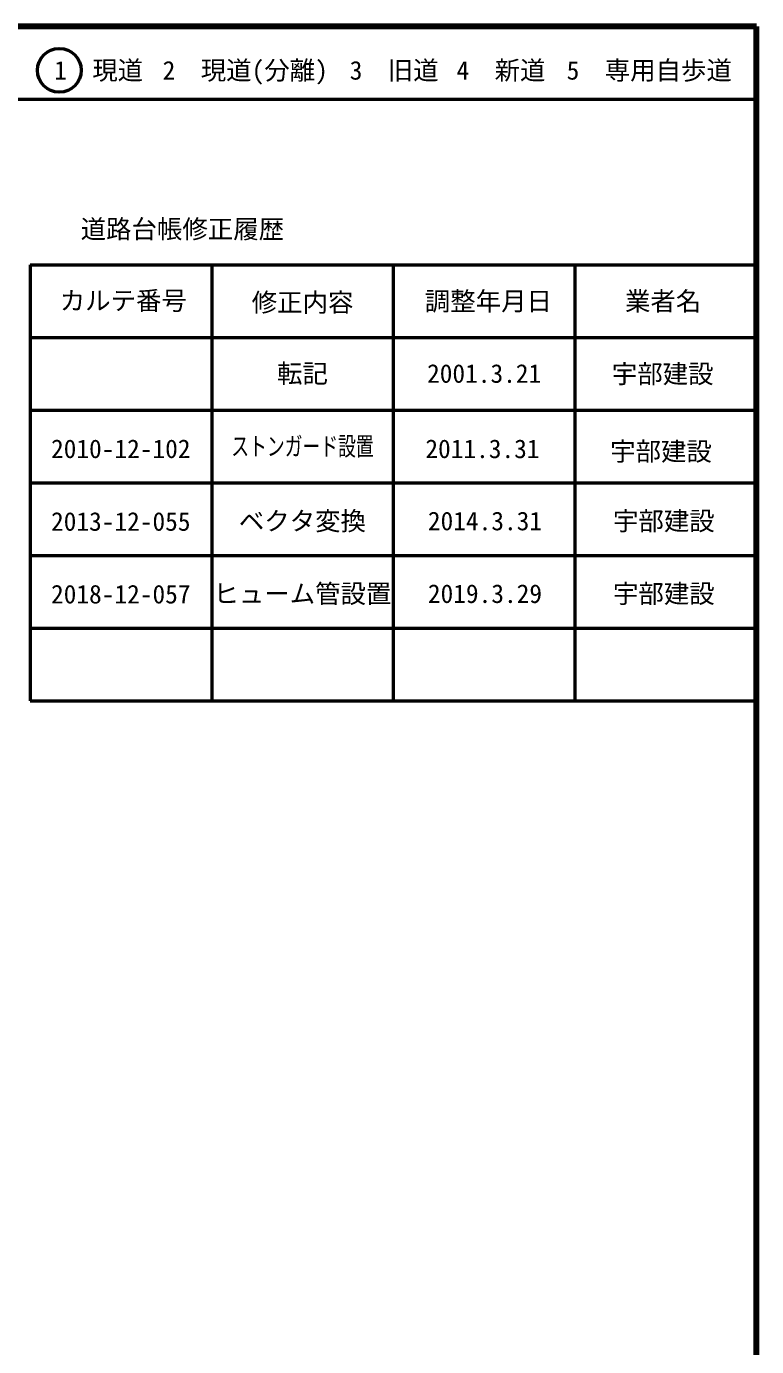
# Model space of a CAD drawing. Units: millimetres, scale not verified. Extents: x 40000 to 680000, y 20000 to 380000.
# Drawn here: x 579500 to 680000, y 198357 to 380000 of the extents above; entities that cross this region are included whole.
import ezdxf
from ezdxf.enums import TextEntityAlignment as Align

# ---------------------------------------------------------------- set-up
doc = ezdxf.new("R2010")
doc.units = ezdxf.units.MM
doc.header["$LTSCALE"] = 1000
for name, color, linetype, lineweight in [('M-TTL', 2, 'Continuous', 140), ('M-TTL-FRAM', 2, 'Continuous', 50), ('M-TTL-LINE', 7, 'Continuous', 50)]:
    doc.layers.add(name, color=color, linetype=linetype, lineweight=lineweight)
doc.layers.add('M-TTL-TXT', color=7, linetype='Continuous')
doc.styles.add('ＭＳ ゴシック', font='')
doc.styles.get('ＭＳ ゴシック').set_extended_font_data('MS Gothic')

msp = doc.modelspace()

# ---------------------------------------------------------------- linework, layer by layer
at = {"layer": 'M-TTL'}
for p, q in [((680000, 380000), (40000, 380000)), ((680000, 20000), (680000, 380000))]:
    msp.add_line(p, q, dxfattribs=at)
at = {"layer": 'M-TTL-FRAM'}
for p, q in [((580000, 347197), (580000, 287197)), ((580000, 347197), (680000, 347197)), ((580000, 287197), (680000, 287197))]:
    msp.add_line(p, q, dxfattribs=at)
at = {"layer": 'M-TTL-LINE'}
for p, q in [((40000, 370000), (680000, 370000)), ((605000, 347197), (605000, 287197)), ((630000, 347197), (630000, 287197)), ((655000, 347197), (655000, 287197)), ((580000, 337197), (680000, 337197)), ((580000, 327197), (680000, 327197)), ((580000, 317197), (680000, 317197)), ((580000, 307197), (680000, 307197)), ((580000, 297197), (680000, 297197))]:
    msp.add_line(p, q, dxfattribs=at)
msp.add_circle((584031, 373958), 3000, dxfattribs=at)

# ---------------------------------------------------------------- texts
at = {"layer": 'M-TTL-TXT', "style": 'ＭＳ ゴシック'}
for s, p in [('1\u3000現道', (589448, 373958)), ('2\u3000現道(分離)', (609619, 373958)), ('3\u3000旧道', (630121, 373958)), ('4\u3000新道', (644824, 373958)), ('5\u3000専用自歩道', (665228, 373958)), ('道路台帳修正履歴', (600968, 352113)), ('カルテ番号', (592839, 342277)), ('修正内容', (617509, 342023)), ('調整年月日', (643089, 342197)), ('業者名', (667134, 342197)), ('転記', (617500, 332245)), ('2001.3.21', (642500, 332245)), ('宇部建設', (667077, 332189)), ('宇部建設', (666845, 321526)), ('ベクタ変換', (617489, 311951)), ('2014.3.31', (642613, 311951)), ('宇部建設', (667233, 311951)), ('ヒューム管設置', (617489, 301951)), ('宇部建設', (667233, 301951)), ('2019.3.29', (642613, 301951))]:
    msp.add_text(s, height=2566, dxfattribs=at).set_placement(p, align=Align.MIDDLE_CENTER)
at = {"layer": 'M-TTL-TXT', "style": 'ＭＳ ゴシック', "width": 0.7}
msp.add_text('ストンガード設置', height=2566, dxfattribs=at).set_placement((607700, 320181), align=Align.BOTTOM_LEFT)
at = {"layer": 'M-TTL-TXT', "style": 'ＭＳ ゴシック'}
for s, p in [('2010-12-102', (592489, 319833)), ('2011.3.31', (642268, 319833)), ('2013-12-055', (592489, 309833)), ('2018-12-057', (592489, 299833))]:
    msp.add_text(s, height=2566, dxfattribs=at).set_placement(p, align=Align.BOTTOM_CENTER)

doc.saveas('drawing.dxf')
